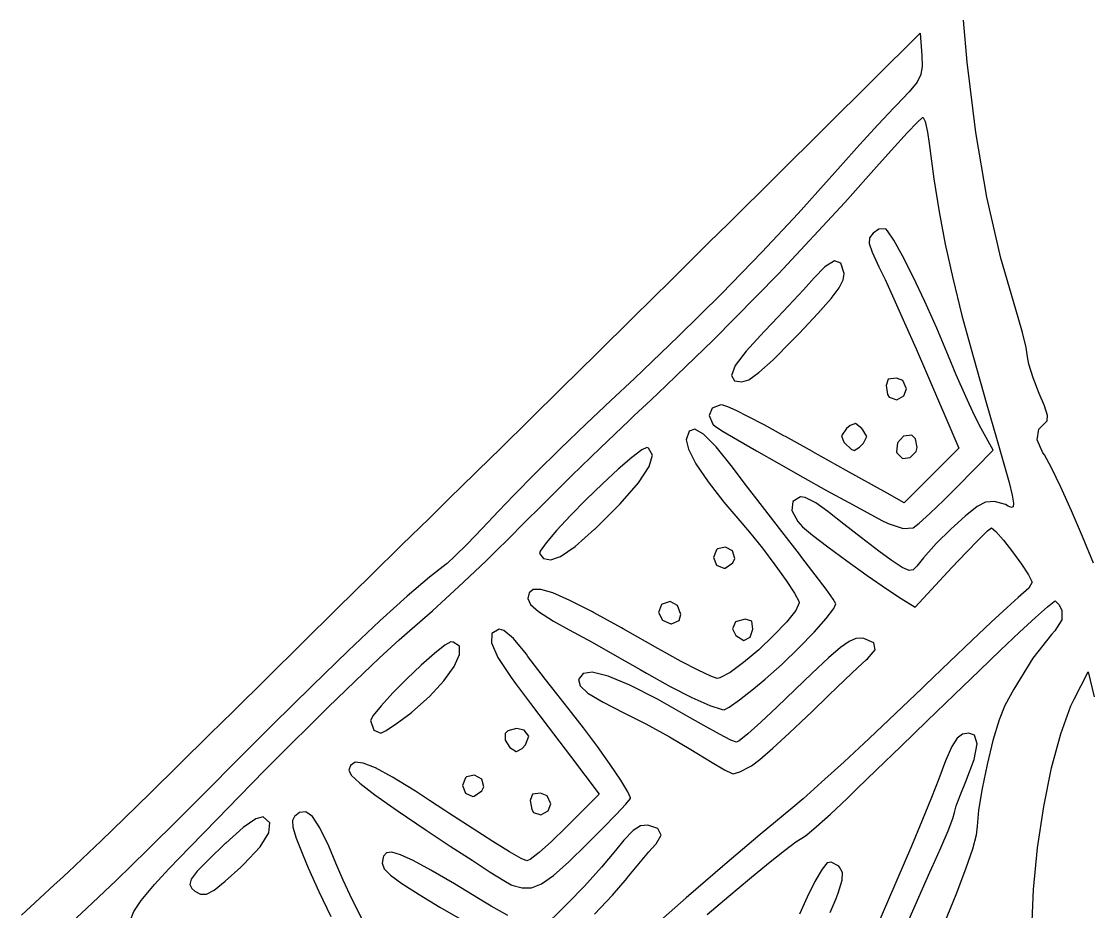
# Model space of a CAD drawing. Header units: inches. Extents: x -2.16 to 7.19, y -6.87 to -1.22.
# Drawn here: x -1.744 to -1.159, y -3.904 to -3.416 of the extents above; entities that cross this region are included whole.
import ezdxf

# ---------------------------------------------------------------- set-up
doc = ezdxf.new("R2010")
doc.units = ezdxf.units.IN
doc.header["$MEASUREMENT"] = 0
doc.layers.add('Front', color=13, linetype='CONTINUOUS', true_color=0xc83434)

msp = doc.modelspace()

# ---------------------------------------------------------------- linework, layer by layer
at = {"layer": 'Front', "linetype": 'CONTINUOUS'}
for p, q in [((-1.22583, -3.43877), (-1.22791, -3.41583)), ((-1.3565, -3.52693), (-1.2515, -3.4228)), ((-1.2515, -3.4228), (-1.25072, -3.43508)), ((-1.25072, -3.43508), (-1.25049, -3.44101)), ((-1.22111, -3.47737), (-1.22583, -3.43877)), ((-1.25049, -3.44101), (-1.25114, -3.44552)), ((-1.25329, -3.4498), (-1.25758, -3.45507)), ((-1.25114, -3.44552), (-1.25329, -3.4498)), ((-1.25758, -3.45507), (-1.26466, -3.46253)), ((-1.26592, -3.46383), (-1.27451, -3.4729)), ((-1.26466, -3.46253), (-1.26592, -3.46383)), ((-1.27451, -3.4729), (-1.28479, -3.48411)), ((-1.25852, -3.4774), (-1.25315, -3.47184)), ((-1.25315, -3.47184), (-1.25022, -3.46918)), ((-1.25022, -3.46918), (-1.24994, -3.46905)), ((-1.24994, -3.46905), (-1.2488, -3.4713)), ((-1.2488, -3.4713), (-1.24751, -3.47715)), ((-1.2657, -3.48518), (-1.25852, -3.4774)), ((-1.24751, -3.47715), (-1.24659, -3.48342)), ((-1.21502, -3.51282), (-1.22111, -3.47737)), ((-1.28479, -3.48411), (-1.29524, -3.49577)), ((-1.27403, -3.49448), (-1.2657, -3.48518)), ((-1.24659, -3.48342), (-1.24407, -3.50269)), ((-1.29524, -3.49577), (-1.30139, -3.5028)), ((-1.29294, -3.51562), (-1.27403, -3.49448)), ((-1.30139, -3.5028), (-1.31834, -3.52174)), ((-1.24407, -3.50269), (-1.24124, -3.52074)), ((-1.20734, -3.54624), (-1.21502, -3.51282)), ((-1.32928, -3.55471), (-1.29294, -3.51562)), ((-1.24124, -3.52074), (-1.23787, -3.53858)), ((-1.31834, -3.52174), (-1.33833, -3.54299)), ((-1.36732, -3.53767), (-1.3565, -3.52693)), ((-1.27726, -3.53249), (-1.27927, -3.53507)), ((-1.27416, -3.53037), (-1.27726, -3.53249)), ((-1.27042, -3.53019), (-1.27416, -3.53037)), ((-1.26942, -3.53114), (-1.27042, -3.53019)), ((-1.26597, -3.53628), (-1.26942, -3.53114)), ((-1.38808, -3.55823), (-1.36732, -3.53767)), ((-1.27927, -3.53507), (-1.27957, -3.53812)), ((-1.27957, -3.53812), (-1.27794, -3.54295)), ((-1.26119, -3.54496), (-1.26597, -3.53628)), ((-1.33833, -3.54299), (-1.3605, -3.5657)), ((-1.27794, -3.54295), (-1.27417, -3.55086)), ((-1.23787, -3.53858), (-1.23375, -3.55719)), ((-1.2985, -3.54769), (-1.30386, -3.55102)), ((-1.29501, -3.54886), (-1.2985, -3.54769)), ((-1.29324, -3.55452), (-1.29501, -3.54886)), ((-1.25543, -3.55642), (-1.26119, -3.54496)), ((-1.19788, -3.57875), (-1.20734, -3.54624)), ((-1.36499, -3.59114), (-1.32928, -3.55471)), ((-1.30386, -3.55102), (-1.3096, -3.55696)), ((-1.29369, -3.55808), (-1.29321, -3.55476)), ((-1.29321, -3.55476), (-1.29324, -3.55452)), ((-1.27417, -3.55086), (-1.27415, -3.55091)), ((-1.27415, -3.55091), (-1.27079, -3.55797)), ((-1.40879, -3.57872), (-1.38808, -3.55823)), ((-1.3096, -3.55696), (-1.31554, -3.56359)), ((-1.29593, -3.5624), (-1.29369, -3.55808)), ((-1.27079, -3.55797), (-1.26596, -3.56856)), ((-1.24908, -3.5699), (-1.25543, -3.55642)), ((-1.23375, -3.55719), (-1.22866, -3.57757)), ((-1.3605, -3.5657), (-1.38402, -3.58901)), ((-1.31554, -3.56359), (-1.32367, -3.57234)), ((-1.3004, -3.56832), (-1.29593, -3.5624)), ((-1.32367, -3.57234), (-1.33264, -3.58178)), ((-1.30757, -3.57646), (-1.3004, -3.56832)), ((-1.26596, -3.56856), (-1.26014, -3.58159)), ((-1.24251, -3.58464), (-1.24908, -3.5699)), ((-1.42895, -3.59864), (-1.40879, -3.57872)), ((-1.31788, -3.58745), (-1.30757, -3.57646)), ((-1.22866, -3.57757), (-1.22238, -3.60073)), ((-1.19545, -3.58696), (-1.19788, -3.57875)), ((-1.33264, -3.58178), (-1.33711, -3.5864)), ((-1.26014, -3.58159), (-1.2538, -3.59598)), ((-1.23609, -3.59989), (-1.24251, -3.58464)), ((-1.38402, -3.58901), (-1.40805, -3.61208)), ((-1.33711, -3.5864), (-1.347, -3.59714)), ((-1.32184, -3.59157), (-1.31788, -3.58745)), ((-1.1935, -3.59507), (-1.19545, -3.58696)), ((-1.38507, -3.61044), (-1.36499, -3.59114)), ((-1.3322, -3.60194), (-1.32184, -3.59157)), ((-1.2538, -3.59598), (-1.24868, -3.6078)), ((-1.19275, -3.60031), (-1.1935, -3.59507)), ((-1.44806, -3.6175), (-1.42895, -3.59864)), ((-1.347, -3.59714), (-1.35295, -3.6051)), ((-1.33994, -3.6089), (-1.3322, -3.60194)), ((-1.23183, -3.61008), (-1.23609, -3.59989)), ((-1.22238, -3.60073), (-1.21501, -3.62655)), ((-1.19207, -3.60434), (-1.19275, -3.60031)), ((-1.35295, -3.6051), (-1.35503, -3.61044)), ((-1.24868, -3.6078), (-1.23036, -3.6503)), ((-1.18974, -3.61185), (-1.19207, -3.60434)), ((-1.40805, -3.61208), (-1.42104, -3.62422)), ((-1.3908, -3.61596), (-1.38507, -3.61044)), ((-1.35503, -3.61044), (-1.35331, -3.61335)), ((-1.35331, -3.61335), (-1.34926, -3.61405)), ((-1.34926, -3.61405), (-1.34549, -3.61282)), ((-1.34549, -3.61282), (-1.33994, -3.6089)), ((-1.26907, -3.61251), (-1.27025, -3.61596)), ((-1.26462, -3.612), (-1.26907, -3.61251)), ((-1.26105, -3.61332), (-1.26462, -3.612)), ((-1.259, -3.61776), (-1.26105, -3.61332)), ((-1.22656, -3.6221), (-1.23183, -3.61008)), ((-1.18633, -3.62042), (-1.18974, -3.61185)), ((-1.46561, -3.6348), (-1.44806, -3.6175)), ((-1.39922, -3.62405), (-1.3908, -3.61596)), ((-1.27025, -3.61596), (-1.26941, -3.62083)), ((-1.2605, -3.62169), (-1.259, -3.61776)), ((-1.42104, -3.62422), (-1.43455, -3.63693)), ((-1.40824, -3.63251), (-1.39922, -3.62405)), ((-1.26941, -3.62083), (-1.26849, -3.62247)), ((-1.26849, -3.62247), (-1.26441, -3.62381)), ((-1.26441, -3.62381), (-1.2605, -3.62169)), ((-1.22176, -3.63245), (-1.22656, -3.6221)), ((-1.18346, -3.62717), (-1.18633, -3.62042)), ((-1.36558, -3.62835), (-1.36719, -3.63251)), ((-1.36083, -3.62655), (-1.36558, -3.62835)), ((-1.35971, -3.62671), (-1.36083, -3.62655)), ((-1.35692, -3.62767), (-1.35971, -3.62671)), ((-1.35249, -3.62967), (-1.35692, -3.62767)), ((-1.34601, -3.63292), (-1.35249, -3.62967)), ((-1.21501, -3.62655), (-1.2097, -3.64486)), ((-1.18174, -3.63246), (-1.18346, -3.62717)), ((-1.48112, -3.65006), (-1.46561, -3.6348)), ((-1.43455, -3.63693), (-1.44868, -3.65054)), ((-1.42672, -3.65013), (-1.41106, -3.63516)), ((-1.41106, -3.63516), (-1.40824, -3.63251)), ((-1.36719, -3.63251), (-1.3652, -3.63716)), ((-1.3652, -3.63716), (-1.36381, -3.63838)), ((-1.33712, -3.63762), (-1.34601, -3.63292)), ((-1.32633, -3.64349), (-1.33712, -3.63762)), ((-1.28999, -3.63783), (-1.29191, -3.63964)), ((-1.2871, -3.63683), (-1.28999, -3.63783)), ((-1.28359, -3.63964), (-1.2871, -3.63683)), ((-1.21812, -3.63963), (-1.22176, -3.63245)), ((-1.18663, -3.63986), (-1.18383, -3.63711)), ((-1.18383, -3.63711), (-1.18192, -3.63538)), ((-1.18192, -3.63538), (-1.18174, -3.63246)), ((-1.37819, -3.64103), (-1.37978, -3.64584)), ((-1.37508, -3.6399), (-1.37819, -3.64103)), ((-1.37024, -3.64274), (-1.37508, -3.6399)), ((-1.36344, -3.64967), (-1.37024, -3.64274)), ((-1.36381, -3.63838), (-1.3595, -3.64112)), ((-1.3595, -3.64112), (-1.35168, -3.64577)), ((-1.32543, -3.64398), (-1.32633, -3.64349)), ((-1.29191, -3.63964), (-1.29462, -3.64349)), ((-1.29462, -3.64349), (-1.29337, -3.64702)), ((-1.28291, -3.64033), (-1.28359, -3.63964)), ((-1.28081, -3.64399), (-1.28291, -3.64033)), ((-1.25618, -3.64326), (-1.26065, -3.64371)), ((-1.25414, -3.64513), (-1.25618, -3.64326)), ((-1.21153, -3.65146), (-1.21812, -3.63963)), ((-1.18742, -3.64577), (-1.18663, -3.63986)), ((-1.37978, -3.64584), (-1.3786, -3.65094)), ((-1.35168, -3.64577), (-1.34123, -3.65182)), ((-1.31054, -3.65221), (-1.32543, -3.64398)), ((-1.29337, -3.64702), (-1.29285, -3.64767)), ((-1.29285, -3.64767), (-1.28936, -3.65087)), ((-1.28477, -3.64985), (-1.28264, -3.64767)), ((-1.28264, -3.64767), (-1.28081, -3.64399)), ((-1.26393, -3.64732), (-1.2645, -3.65226)), ((-1.26065, -3.64371), (-1.26393, -3.64732)), ((-1.25324, -3.64996), (-1.25414, -3.64513)), ((-1.2097, -3.64486), (-1.20568, -3.6589)), ((-1.1843, -3.65287), (-1.18742, -3.64577)), ((-1.49408, -3.66278), (-1.48112, -3.65006)), ((-1.44868, -3.65054), (-1.4623, -3.66397)), ((-1.44264, -3.66557), (-1.42672, -3.65013)), ((-1.40415, -3.65126), (-1.40965, -3.65545)), ((-1.40129, -3.65003), (-1.40415, -3.65126)), ((-1.40053, -3.65038), (-1.40129, -3.65003)), ((-1.39819, -3.65411), (-1.40053, -3.65038)), ((-1.4, -3.66047), (-1.39819, -3.65411)), ((-1.3786, -3.65094), (-1.37443, -3.65883)), ((-1.35444, -3.66083), (-1.36344, -3.64967)), ((-1.34123, -3.65182), (-1.32903, -3.65878)), ((-1.31044, -3.65226), (-1.31054, -3.65221)), ((-1.29209, -3.6625), (-1.31044, -3.65226)), ((-1.28936, -3.65087), (-1.28775, -3.65155)), ((-1.28775, -3.65155), (-1.28477, -3.64985)), ((-1.2645, -3.65226), (-1.26428, -3.65295)), ((-1.26428, -3.65295), (-1.26122, -3.65593)), ((-1.25709, -3.65547), (-1.25385, -3.65208)), ((-1.25385, -3.65208), (-1.25324, -3.64996)), ((-1.23036, -3.6503), (-1.24536, -3.6653)), ((-1.23151, -3.67168), (-1.21153, -3.65146)), ((-1.18352, -3.65406), (-1.1843, -3.65287)), ((-1.17962, -3.6612), (-1.18352, -3.65406)), ((-1.40965, -3.65545), (-1.41704, -3.66187)), ((-1.40591, -3.6694), (-1.4, -3.66047)), ((-1.37443, -3.65883), (-1.36778, -3.66873)), ((-1.34795, -3.66931), (-1.35444, -3.66083)), ((-1.32903, -3.65878), (-1.31596, -3.66616)), ((-1.26122, -3.65593), (-1.25709, -3.65547)), ((-1.20568, -3.6589), (-1.20286, -3.66916)), ((-1.17454, -3.67172), (-1.17962, -3.6612)), ((-1.504, -3.67247), (-1.49408, -3.66278)), ((-1.4623, -3.66397), (-1.4743, -3.67611)), ((-1.4575, -3.68022), (-1.44264, -3.66557)), ((-1.41704, -3.66187), (-1.42558, -3.66981)), ((-1.31596, -3.66616), (-1.30289, -3.67346)), ((-1.26967, -3.67506), (-1.29209, -3.6625)), ((-1.24536, -3.6653), (-1.26035, -3.6803)), ((-1.50813, -3.67649), (-1.504, -3.67247)), ((-1.42558, -3.66981), (-1.43455, -3.67854)), ((-1.41589, -3.68082), (-1.40591, -3.6694)), ((-1.36778, -3.66873), (-1.35915, -3.67987)), ((-1.33792, -3.68235), (-1.34795, -3.66931)), ((-1.23868, -3.67882), (-1.23151, -3.67168)), ((-1.20286, -3.66916), (-1.20113, -3.67618)), ((-1.16872, -3.6846), (-1.17454, -3.67172)), ((-1.52052, -3.68862), (-1.50813, -3.67649)), ((-1.4743, -3.67611), (-1.4826, -3.68483)), ((-1.43455, -3.67854), (-1.44319, -3.68731)), ((-1.3171, -3.67702), (-1.32134, -3.67964)), ((-1.31455, -3.67741), (-1.3171, -3.67702)), ((-1.30879, -3.68027), (-1.31455, -3.67741)), ((-1.30289, -3.67346), (-1.29071, -3.68019)), ((-1.26035, -3.6803), (-1.26967, -3.67506)), ((-1.20113, -3.67618), (-1.20041, -3.68047)), ((-1.46998, -3.6928), (-1.4575, -3.68022)), ((-1.4299, -3.69467), (-1.41589, -3.68082)), ((-1.35915, -3.67987), (-1.35142, -3.68886)), ((-1.32736, -3.69603), (-1.33792, -3.68235)), ((-1.32134, -3.67964), (-1.32181, -3.68449)), ((-1.32181, -3.68449), (-1.31858, -3.69059)), ((-1.30213, -3.68507), (-1.30879, -3.68027)), ((-1.29071, -3.68019), (-1.2803, -3.68586)), ((-1.24626, -3.68612), (-1.23868, -3.67882)), ((-1.22026, -3.68237), (-1.22693, -3.68764)), ((-1.21581, -3.6799), (-1.22026, -3.68237)), ((-1.2108, -3.67955), (-1.21581, -3.6799)), ((-1.20487, -3.6812), (-1.2108, -3.67955)), ((-1.20332, -3.68216), (-1.20487, -3.6812)), ((-1.2016, -3.68294), (-1.20332, -3.68216)), ((-1.2006, -3.68255), (-1.2016, -3.68294)), ((-1.20041, -3.68047), (-1.2006, -3.68255)), ((-1.16262, -3.6988), (-1.16872, -3.6846)), ((-1.53557, -3.70338), (-1.52052, -3.68862)), ((-1.4826, -3.68483), (-1.49163, -3.69444)), ((-1.44319, -3.68731), (-1.45077, -3.69542)), ((-1.35142, -3.68886), (-1.34504, -3.69636)), ((-1.30119, -3.68585), (-1.30213, -3.68507)), ((-1.29345, -3.69204), (-1.30119, -3.68585)), ((-1.2803, -3.68586), (-1.27252, -3.68997)), ((-1.27252, -3.68997), (-1.26912, -3.69165)), ((-1.25212, -3.69146), (-1.24626, -3.68612)), ((-1.22693, -3.68764), (-1.23478, -3.69471)), ((-1.49163, -3.69444), (-1.49986, -3.70296)), ((-1.47572, -3.6986), (-1.46998, -3.6928)), ((-1.45077, -3.69542), (-1.45656, -3.70214)), ((-1.44071, -3.7042), (-1.43003, -3.6948)), ((-1.43003, -3.6948), (-1.4299, -3.69467)), ((-1.31771, -3.70849), (-1.32736, -3.69603)), ((-1.31858, -3.69059), (-1.31599, -3.69343)), ((-1.31599, -3.69343), (-1.31065, -3.69799)), ((-1.28381, -3.69949), (-1.29345, -3.69204)), ((-1.26912, -3.69165), (-1.2608, -3.69445)), ((-1.2608, -3.69445), (-1.25537, -3.69404)), ((-1.25537, -3.69404), (-1.25212, -3.69146)), ((-1.23478, -3.69471), (-1.24275, -3.70262)), ((-1.21943, -3.70038), (-1.21459, -3.69572)), ((-1.21459, -3.69572), (-1.21242, -3.69404)), ((-1.21242, -3.69404), (-1.21012, -3.69592)), ((-1.21012, -3.69592), (-1.206, -3.7007)), ((-1.48531, -3.708), (-1.47572, -3.6986)), ((-1.45656, -3.70214), (-1.45981, -3.70673)), ((-1.34504, -3.69636), (-1.33804, -3.70518)), ((-1.31065, -3.69799), (-1.30223, -3.70449)), ((-1.27415, -3.70676), (-1.28381, -3.69949)), ((-1.22621, -3.7073), (-1.21943, -3.70038)), ((-1.206, -3.7007), (-1.20102, -3.70711)), ((-1.15667, -3.71329), (-1.16262, -3.6988)), ((-1.55262, -3.72014), (-1.53557, -3.70338)), ((-1.49986, -3.70296), (-1.5065, -3.70957)), ((-1.48965, -3.71225), (-1.48531, -3.708)), ((-1.45981, -3.70673), (-1.46025, -3.708)), ((-1.46025, -3.708), (-1.45807, -3.7108)), ((-1.44864, -3.70974), (-1.44071, -3.7042)), ((-1.36325, -3.70605), (-1.36485, -3.7103)), ((-1.3626, -3.70549), (-1.36325, -3.70605)), ((-1.35822, -3.70453), (-1.3626, -3.70549)), ((-1.35436, -3.70668), (-1.35822, -3.70453)), ((-1.35321, -3.71089), (-1.35436, -3.70668)), ((-1.33804, -3.70518), (-1.33114, -3.71434)), ((-1.30223, -3.70449), (-1.29184, -3.71215)), ((-1.26742, -3.71167), (-1.27415, -3.70676)), ((-1.24275, -3.70262), (-1.2498, -3.71037)), ((-1.2342, -3.71576), (-1.22621, -3.7073)), ((-1.20102, -3.70711), (-1.19611, -3.71388)), ((-1.51076, -3.71348), (-1.51135, -3.71394)), ((-1.5065, -3.70957), (-1.51076, -3.71348)), ((-1.50449, -3.72632), (-1.48965, -3.71225)), ((-1.45807, -3.7108), (-1.45404, -3.71155)), ((-1.45404, -3.71155), (-1.45033, -3.7103)), ((-1.45033, -3.7103), (-1.44864, -3.70974)), ((-1.36485, -3.7103), (-1.36316, -3.7144)), ((-1.35841, -3.71608), (-1.35423, -3.7132)), ((-1.35423, -3.7132), (-1.35321, -3.71089)), ((-1.31633, -3.71026), (-1.31771, -3.70849)), ((-1.30907, -3.71975), (-1.31633, -3.71026)), ((-1.29184, -3.71215), (-1.28057, -3.72016)), ((-1.26139, -3.71571), (-1.26742, -3.71167)), ((-1.2498, -3.71037), (-1.25346, -3.71499)), ((-1.19611, -3.71388), (-1.19223, -3.71974)), ((-1.51135, -3.71394), (-1.52042, -3.72099)), ((-1.36316, -3.7144), (-1.35923, -3.71617)), ((-1.35923, -3.71617), (-1.35841, -3.71608)), ((-1.33114, -3.71434), (-1.32503, -3.72288)), ((-1.25768, -3.71736), (-1.26139, -3.71571)), ((-1.25535, -3.717), (-1.25768, -3.71736)), ((-1.25346, -3.71499), (-1.25535, -3.717)), ((-1.2544, -3.7375), (-1.2342, -3.71576)), ((-1.57103, -3.73827), (-1.55262, -3.72014)), ((-1.52042, -3.72099), (-1.5326, -3.73144)), ((-1.32503, -3.72288), (-1.32043, -3.72984)), ((-1.30316, -3.72765), (-1.30907, -3.71975)), ((-1.28057, -3.72016), (-1.26954, -3.72771)), ((-1.19223, -3.71974), (-1.19031, -3.72343)), ((-1.19025, -3.7238), (-1.19208, -3.72703)), ((-1.19031, -3.72343), (-1.19025, -3.7238)), ((-1.51153, -3.73278), (-1.50449, -3.72632)), ((-1.4659, -3.7296), (-1.4665, -3.73278)), ((-1.46368, -3.72776), (-1.4659, -3.7296)), ((-1.45946, -3.72774), (-1.46368, -3.72776)), ((-1.45287, -3.7297), (-1.45946, -3.72774)), ((-1.44353, -3.73377), (-1.45287, -3.7297)), ((-1.32043, -3.72984), (-1.31803, -3.73424)), ((-1.2992, -3.73318), (-1.30316, -3.72765)), ((-1.26954, -3.72771), (-1.26201, -3.73265)), ((-1.19494, -3.72955), (-1.19791, -3.7321)), ((-1.19208, -3.72703), (-1.19494, -3.72955)), ((-1.5326, -3.73144), (-1.54758, -3.74503)), ((-1.51881, -3.73946), (-1.51153, -3.73278)), ((-1.4665, -3.73278), (-1.46513, -3.73595)), ((-1.46513, -3.73595), (-1.46065, -3.7399)), ((-1.43108, -3.74009), (-1.44353, -3.73377)), ((-1.39325, -3.73605), (-1.39489, -3.74041)), ((-1.39302, -3.73583), (-1.39325, -3.73605)), ((-1.38862, -3.73443), (-1.39302, -3.73583)), ((-1.38454, -3.73665), (-1.38862, -3.73443)), ((-1.38275, -3.74147), (-1.38454, -3.73665)), ((-1.31784, -3.73503), (-1.31979, -3.7393)), ((-1.31803, -3.73424), (-1.31784, -3.73503)), ((-1.29775, -3.73557), (-1.2992, -3.73318)), ((-1.29889, -3.73816), (-1.29775, -3.73557)), ((-1.26201, -3.73265), (-1.2544, -3.7375)), ((-1.19791, -3.7321), (-1.20397, -3.73764)), ((-1.18187, -3.73736), (-1.1782, -3.73436)), ((-1.1782, -3.73436), (-1.17762, -3.73405)), ((-1.17762, -3.73405), (-1.17535, -3.73611)), ((-1.17535, -3.73611), (-1.17392, -3.7393)), ((-1.59017, -3.75714), (-1.57103, -3.73827)), ((-1.53116, -3.7503), (-1.51881, -3.73946)), ((-1.46065, -3.7399), (-1.45252, -3.74507)), ((-1.4305, -3.74041), (-1.43108, -3.74009)), ((-1.41515, -3.74881), (-1.4305, -3.74041)), ((-1.39489, -3.74041), (-1.39285, -3.74456)), ((-1.3836, -3.74483), (-1.38275, -3.74147)), ((-1.31979, -3.7393), (-1.3248, -3.74562)), ((-1.30311, -3.74376), (-1.29889, -3.73816)), ((-1.20397, -3.73764), (-1.21259, -3.74572)), ((-1.18834, -3.74314), (-1.18187, -3.73736)), ((-1.17392, -3.7393), (-1.17401, -3.74442)), ((-1.54758, -3.74503), (-1.56508, -3.76149)), ((-1.45252, -3.74507), (-1.444, -3.74981)), ((-1.4143, -3.74929), (-1.41515, -3.74881)), ((-1.39285, -3.74456), (-1.38816, -3.74654)), ((-1.38816, -3.74654), (-1.38782, -3.74655)), ((-1.38782, -3.74655), (-1.3836, -3.74483)), ((-1.35285, -3.74554), (-1.3544, -3.74929)), ((-1.34742, -3.74405), (-1.35285, -3.74554)), ((-1.34375, -3.74517), (-1.34742, -3.74405)), ((-1.3432, -3.74948), (-1.34375, -3.74517)), ((-1.3248, -3.74562), (-1.33188, -3.75309)), ((-1.30972, -3.75123), (-1.30311, -3.74376)), ((-1.21259, -3.74572), (-1.22329, -3.75583)), ((-1.19706, -3.75121), (-1.18834, -3.74314)), ((-1.17401, -3.74442), (-1.17782, -3.7505)), ((-1.53705, -3.75547), (-1.53116, -3.7503)), ((-1.48622, -3.75194), (-1.48647, -3.75703)), ((-1.48231, -3.74955), (-1.48622, -3.75194)), ((-1.47976, -3.75019), (-1.48231, -3.74955)), ((-1.47439, -3.75473), (-1.47976, -3.75019)), ((-1.46737, -3.76328), (-1.47439, -3.75473)), ((-1.444, -3.74981), (-1.4314, -3.75671)), ((-1.39537, -3.76006), (-1.4143, -3.74929)), ((-1.3544, -3.74929), (-1.35259, -3.75299)), ((-1.35259, -3.75299), (-1.34829, -3.7558)), ((-1.34829, -3.7558), (-1.34478, -3.75399)), ((-1.34478, -3.75399), (-1.3432, -3.74948)), ((-1.33188, -3.75309), (-1.34006, -3.76079)), ((-1.31798, -3.75979), (-1.30972, -3.75123)), ((-1.28675, -3.75467), (-1.2904, -3.75621)), ((-1.28368, -3.75449), (-1.28675, -3.75467)), ((-1.28241, -3.75468), (-1.28368, -3.75449)), ((-1.27702, -3.75696), (-1.28241, -3.75468)), ((-1.20749, -3.76105), (-1.19706, -3.75121)), ((-1.17952, -3.75242), (-1.18985, -3.76551)), ((-1.17782, -3.7505), (-1.17952, -3.75242)), ((-1.6094, -3.77612), (-1.59017, -3.75714)), ((-1.54795, -3.76549), (-1.53705, -3.75547)), ((-1.51201, -3.75825), (-1.51775, -3.76279)), ((-1.5087, -3.75655), (-1.51201, -3.75825)), ((-1.50752, -3.75662), (-1.5087, -3.75655)), ((-1.50409, -3.75877), (-1.50752, -3.75662)), ((-1.50402, -3.76346), (-1.50409, -3.75877)), ((-1.48647, -3.75703), (-1.483, -3.76499)), ((-1.4314, -3.75671), (-1.41758, -3.76443)), ((-1.3934, -3.76119), (-1.39537, -3.76006)), ((-1.32716, -3.76864), (-1.31798, -3.75979)), ((-1.29522, -3.75957), (-1.30183, -3.76524)), ((-1.2904, -3.75621), (-1.29522, -3.75957)), ((-1.27631, -3.76083), (-1.27702, -3.75696)), ((-1.22329, -3.75583), (-1.23554, -3.76752)), ((-1.56508, -3.76149), (-1.58482, -3.78054)), ((-1.56118, -3.77805), (-1.54795, -3.76549)), ((-1.51775, -3.76279), (-1.52502, -3.76926)), ((-1.50694, -3.77006), (-1.50402, -3.76346)), ((-1.483, -3.76499), (-1.47578, -3.77598)), ((-1.46648, -3.76448), (-1.46737, -3.76328)), ((-1.45921, -3.77406), (-1.46648, -3.76448)), ((-1.41758, -3.76443), (-1.40498, -3.77164)), ((-1.3826, -3.7672), (-1.3934, -3.76119)), ((-1.34006, -3.76079), (-1.34835, -3.76782)), ((-1.30183, -3.76524), (-1.31083, -3.77366)), ((-1.2857, -3.77057), (-1.28111, -3.7664)), ((-1.28111, -3.7664), (-1.28041, -3.7658)), ((-1.28041, -3.7658), (-1.27631, -3.76083)), ((-1.21908, -3.77217), (-1.20749, -3.76105)), ((-1.18985, -3.76551), (-1.20032, -3.78235)), ((-1.52502, -3.76926), (-1.53291, -3.77679)), ((-1.51252, -3.77794), (-1.50694, -3.77006)), ((-1.40498, -3.77164), (-1.40158, -3.77361)), ((-1.37327, -3.77207), (-1.3826, -3.7672)), ((-1.36637, -3.77535), (-1.37327, -3.77207)), ((-1.34835, -3.76782), (-1.35576, -3.77327)), ((-1.3365, -3.77699), (-1.32716, -3.76864)), ((-1.2928, -3.77725), (-1.2857, -3.77057)), ((-1.23554, -3.76752), (-1.24883, -3.78029)), ((-1.23291, -3.78555), (-1.21908, -3.77217)), ((-1.62807, -3.79458), (-1.6094, -3.77612)), ((-1.57611, -3.79252), (-1.56118, -3.77805)), ((-1.53291, -3.77679), (-1.54054, -3.7845)), ((-1.52039, -3.78649), (-1.51252, -3.77794)), ((-1.47578, -3.77598), (-1.47333, -3.77929)), ((-1.45686, -3.77709), (-1.45921, -3.77406)), ((-1.4507, -3.78505), (-1.45686, -3.77709)), ((-1.43629, -3.77388), (-1.43872, -3.77709)), ((-1.43872, -3.77709), (-1.43797, -3.78053)), ((-1.43615, -3.77377), (-1.43629, -3.77388)), ((-1.43124, -3.77309), (-1.43615, -3.77377)), ((-1.42263, -3.77529), (-1.43124, -3.77309)), ((-1.41062, -3.78026), (-1.42263, -3.77529)), ((-1.40158, -3.77361), (-1.38855, -3.78093)), ((-1.36283, -3.77655), (-1.36637, -3.77535)), ((-1.36133, -3.77625), (-1.36283, -3.77655)), ((-1.35576, -3.77327), (-1.36133, -3.77625)), ((-1.34286, -3.7823), (-1.3365, -3.77699)), ((-1.31083, -3.77366), (-1.32006, -3.78262)), ((-1.30158, -3.78565), (-1.2928, -3.77725)), ((-1.16713, -3.78782), (-1.15956, -3.77283)), ((-1.15956, -3.77283), (-1.15614, -3.78656)), ((-1.58482, -3.78054), (-1.60651, -3.80192)), ((-1.47333, -3.77929), (-1.46504, -3.79025)), ((-1.43797, -3.78053), (-1.43364, -3.78457)), ((-1.3955, -3.78789), (-1.41062, -3.78026)), ((-1.38855, -3.78093), (-1.37664, -3.78701)), ((-1.35049, -3.78831), (-1.34286, -3.7823)), ((-1.32006, -3.78262), (-1.33008, -3.79228)), ((-1.25056, -3.78195), (-1.26502, -3.79578)), ((-1.24883, -3.78029), (-1.25056, -3.78195)), ((-1.20032, -3.78235), (-1.20516, -3.79138)), ((-1.54054, -3.7845), (-1.54698, -3.7915)), ((-1.53022, -3.79507), (-1.52039, -3.78649)), ((-1.4426, -3.7953), (-1.4507, -3.78505)), ((-1.43364, -3.78457), (-1.42535, -3.78959)), ((-1.42535, -3.78959), (-1.41434, -3.79517)), ((-1.37755, -3.79805), (-1.3955, -3.78789)), ((-1.37664, -3.78701), (-1.36681, -3.79139)), ((-1.35617, -3.79236), (-1.35049, -3.78831)), ((-1.3112, -3.79498), (-1.30158, -3.78565)), ((-1.24769, -3.79983), (-1.23291, -3.78555)), ((-1.16893, -3.79164), (-1.16713, -3.78782)), ((-1.64078, -3.80714), (-1.62807, -3.79458)), ((-1.58336, -3.79967), (-1.57611, -3.79252)), ((-1.54698, -3.7915), (-1.55134, -3.7969)), ((-1.53124, -3.79587), (-1.53022, -3.79507)), ((-1.46504, -3.79025), (-1.45541, -3.80299)), ((-1.43615, -3.80355), (-1.4426, -3.7953)), ((-1.41434, -3.79517), (-1.40198, -3.80147)), ((-1.36681, -3.79139), (-1.36, -3.79363)), ((-1.36, -3.79363), (-1.359, -3.79379)), ((-1.359, -3.79379), (-1.35617, -3.79236)), ((-1.33008, -3.79228), (-1.33896, -3.80057)), ((-1.31365, -3.79736), (-1.3112, -3.79498)), ((-1.20516, -3.79138), (-1.2083, -3.79928)), ((-1.17449, -3.80686), (-1.16893, -3.79164)), ((-1.59044, -3.80666), (-1.58336, -3.79967)), ((-1.55134, -3.7969), (-1.55275, -3.79967)), ((-1.55275, -3.79967), (-1.55101, -3.80483)), ((-1.54416, -3.8051), (-1.53849, -3.80128)), ((-1.53849, -3.80128), (-1.53124, -3.79587)), ((-1.40198, -3.80147), (-1.38888, -3.80863)), ((-1.37021, -3.80231), (-1.37755, -3.79805)), ((-1.33896, -3.80057), (-1.34605, -3.80691)), ((-1.3234, -3.8066), (-1.31365, -3.79736)), ((-1.26502, -3.79578), (-1.2795, -3.80942)), ((-1.26225, -3.81391), (-1.24769, -3.79983)), ((-1.2083, -3.79928), (-1.21167, -3.81056)), ((-1.65757, -3.82367), (-1.64078, -3.80714)), ((-1.60651, -3.80192), (-1.62986, -3.82534)), ((-1.59207, -3.80827), (-1.59044, -3.80666)), ((-1.55101, -3.80483), (-1.54712, -3.80655)), ((-1.54712, -3.80655), (-1.54416, -3.8051)), ((-1.47751, -3.80528), (-1.47906, -3.80666)), ((-1.47906, -3.80666), (-1.47894, -3.81035)), ((-1.47275, -3.80405), (-1.47751, -3.80528)), ((-1.46864, -3.80488), (-1.47275, -3.80405)), ((-1.46608, -3.8082), (-1.46864, -3.80488)), ((-1.45541, -3.80299), (-1.44611, -3.81527)), ((-1.42844, -3.81386), (-1.43615, -3.80355)), ((-1.3616, -3.80708), (-1.37021, -3.80231)), ((-1.35525, -3.81034), (-1.3616, -3.80708)), ((-1.34605, -3.80691), (-1.35071, -3.81071)), ((-1.3323, -3.81471), (-1.3234, -3.8066)), ((-1.22842, -3.80709), (-1.23135, -3.80925)), ((-1.22494, -3.80655), (-1.22842, -3.80709)), ((-1.22184, -3.80763), (-1.22494, -3.80655)), ((-1.17953, -3.82562), (-1.17449, -3.80686)), ((-1.60842, -3.82465), (-1.59207, -3.80827)), ((-1.47894, -3.81035), (-1.47635, -3.81447)), ((-1.46975, -3.81485), (-1.46784, -3.81291)), ((-1.46784, -3.81291), (-1.46608, -3.8082)), ((-1.38888, -3.80863), (-1.37729, -3.81541)), ((-1.35217, -3.81155), (-1.35525, -3.81034)), ((-1.35071, -3.81071), (-1.35217, -3.81155)), ((-1.2795, -3.80942), (-1.29326, -3.82219)), ((-1.23135, -3.80925), (-1.23426, -3.81386)), ((-1.2219, -3.82094), (-1.22034, -3.81243)), ((-1.22034, -3.81243), (-1.22184, -3.80763)), ((-1.21167, -3.81056), (-1.21492, -3.82363)), ((-1.47635, -3.81447), (-1.4729, -3.81654)), ((-1.4729, -3.81654), (-1.47275, -3.81655)), ((-1.47275, -3.81655), (-1.46975, -3.81485)), ((-1.44611, -3.81527), (-1.44322, -3.81908)), ((-1.44322, -3.81908), (-1.42745, -3.83988)), ((-1.42139, -3.82374), (-1.42844, -3.81386)), ((-1.37729, -3.81541), (-1.374, -3.81747)), ((-1.374, -3.81747), (-1.36564, -3.82267)), ((-1.33947, -3.8209), (-1.3323, -3.81471)), ((-1.27548, -3.82671), (-1.26225, -3.81391)), ((-1.23426, -3.81386), (-1.2377, -3.82173)), ((-1.6734, -3.83919), (-1.65757, -3.82367)), ((-1.61061, -3.82688), (-1.60842, -3.82465)), ((-1.56371, -3.82417), (-1.56472, -3.82688)), ((-1.56116, -3.8225), (-1.56371, -3.82417)), ((-1.55675, -3.82291), (-1.56116, -3.8225)), ((-1.55007, -3.82558), (-1.55675, -3.82291)), ((-1.4156, -3.83229), (-1.42139, -3.82374)), ((-1.36564, -3.82267), (-1.35878, -3.82664)), ((-1.35035, -3.82775), (-1.34475, -3.82481)), ((-1.34475, -3.82481), (-1.344, -3.82435)), ((-1.344, -3.82435), (-1.33947, -3.8209)), ((-1.29326, -3.82219), (-1.30558, -3.83342)), ((-1.2377, -3.82173), (-1.24142, -3.83155)), ((-1.2265, -3.83304), (-1.2219, -3.82094)), ((-1.21492, -3.82363), (-1.21767, -3.83689)), ((-1.62986, -3.82534), (-1.63903, -3.83464)), ((-1.62451, -3.84105), (-1.61061, -3.82688)), ((-1.56472, -3.82688), (-1.56342, -3.82948)), ((-1.56342, -3.82948), (-1.55871, -3.83391)), ((-1.54067, -3.83068), (-1.55007, -3.82558)), ((-1.53317, -3.8353), (-1.54067, -3.83068)), ((-1.5001, -3.83049), (-1.50075, -3.83105)), ((-1.49572, -3.82953), (-1.5001, -3.83049)), ((-1.49186, -3.83168), (-1.49572, -3.82953)), ((-1.35878, -3.82664), (-1.35458, -3.82871)), ((-1.35458, -3.82871), (-1.354, -3.82887)), ((-1.354, -3.82887), (-1.35035, -3.82775)), ((-1.28625, -3.83711), (-1.27548, -3.82671)), ((-1.18384, -3.84682), (-1.17953, -3.82562)), ((-1.63903, -3.83464), (-1.65705, -3.85281)), ((-1.55871, -3.83391), (-1.55036, -3.84036)), ((-1.52813, -3.83841), (-1.53317, -3.8353)), ((-1.50075, -3.83105), (-1.50235, -3.8353)), ((-1.50235, -3.8353), (-1.50066, -3.8394)), ((-1.49071, -3.83589), (-1.49186, -3.83168)), ((-1.49173, -3.8382), (-1.49071, -3.83589)), ((-1.41169, -3.83866), (-1.4156, -3.83229)), ((-1.30558, -3.83342), (-1.31573, -3.84245)), ((-1.24142, -3.83155), (-1.24538, -3.84184)), ((-1.22931, -3.83972), (-1.2265, -3.83304)), ((-1.68784, -3.85328), (-1.6734, -3.83919)), ((-1.63689, -3.85375), (-1.62451, -3.84105)), ((-1.55036, -3.84036), (-1.53815, -3.84899)), ((-1.52039, -3.84346), (-1.52813, -3.83841)), ((-1.50066, -3.8394), (-1.49673, -3.84117)), ((-1.49673, -3.84117), (-1.49591, -3.84108)), ((-1.49591, -3.84108), (-1.49173, -3.8382)), ((-1.46407, -3.84001), (-1.46525, -3.84346)), ((-1.45962, -3.8395), (-1.46407, -3.84001)), ((-1.45605, -3.84082), (-1.45962, -3.8395)), ((-1.454, -3.84526), (-1.45605, -3.84082)), ((-1.42745, -3.83988), (-1.44566, -3.85821)), ((-1.4129, -3.84539), (-1.41037, -3.84227)), ((-1.41025, -3.84197), (-1.41169, -3.83866)), ((-1.41037, -3.84227), (-1.41025, -3.84197)), ((-1.31573, -3.84245), (-1.32247, -3.84818)), ((-1.30077, -3.85086), (-1.29164, -3.84228)), ((-1.29164, -3.84228), (-1.28625, -3.83711)), ((-1.24538, -3.84184), (-1.25061, -3.8548)), ((-1.23177, -3.84634), (-1.22931, -3.83972)), ((-1.21767, -3.83689), (-1.21957, -3.84876)), ((-1.51201, -3.84893), (-1.52039, -3.84346)), ((-1.46525, -3.84346), (-1.46441, -3.84833)), ((-1.46441, -3.84833), (-1.46349, -3.84997)), ((-1.4555, -3.84919), (-1.454, -3.84526)), ((-1.41818, -3.85111), (-1.4129, -3.84539)), ((-1.32247, -3.84818), (-1.33925, -3.86209)), ((-1.2327, -3.84998), (-1.23177, -3.84634)), ((-1.18722, -3.86936), (-1.18384, -3.84682)), ((-1.70045, -3.86553), (-1.68784, -3.85328)), ((-1.65705, -3.85281), (-1.67498, -3.87056)), ((-1.65156, -3.86875), (-1.63689, -3.85375)), ((-1.6156, -3.85341), (-1.62249, -3.85822)), ((-1.61159, -3.85241), (-1.6156, -3.85341)), ((-1.60796, -3.85569), (-1.61159, -3.85241)), ((-1.59442, -3.85215), (-1.59559, -3.85439)), ((-1.59167, -3.85), (-1.59442, -3.85215)), ((-1.58823, -3.84957), (-1.59167, -3.85)), ((-1.58464, -3.85221), (-1.58823, -3.84957)), ((-1.58058, -3.85835), (-1.58464, -3.85221)), ((-1.53815, -3.84899), (-1.52225, -3.85973)), ((-1.50987, -3.85035), (-1.51201, -3.84893)), ((-1.49715, -3.85865), (-1.50987, -3.85035)), ((-1.46349, -3.84997), (-1.45941, -3.85131)), ((-1.45941, -3.85131), (-1.4555, -3.84919)), ((-1.42557, -3.85876), (-1.41818, -3.85111)), ((-1.30833, -3.85774), (-1.30077, -3.85086)), ((-1.23632, -3.86005), (-1.23367, -3.85324)), ((-1.23367, -3.85324), (-1.2327, -3.84998)), ((-1.21957, -3.84876), (-1.22025, -3.85743)), ((-1.62249, -3.85822), (-1.6321, -3.86674)), ((-1.60846, -3.86125), (-1.60796, -3.85569)), ((-1.59559, -3.85439), (-1.59538, -3.85809)), ((-1.59538, -3.85809), (-1.59356, -3.86411)), ((-1.57569, -3.86842), (-1.58058, -3.85835)), ((-1.52225, -3.85973), (-1.50906, -3.86844)), ((-1.48583, -3.86585), (-1.49715, -3.85865)), ((-1.44566, -3.85821), (-1.45356, -3.86586)), ((-1.4344, -3.86763), (-1.42557, -3.85876)), ((-1.40891, -3.85982), (-1.41405, -3.86522)), ((-1.40483, -3.85734), (-1.40891, -3.85982)), ((-1.40081, -3.85703), (-1.40483, -3.85734)), ((-1.39529, -3.85878), (-1.40081, -3.85703)), ((-1.39346, -3.8624), (-1.39529, -3.85878)), ((-1.31367, -3.86232), (-1.30833, -3.85774)), ((-1.25061, -3.8548), (-1.25634, -3.86853)), ((-1.24027, -3.8694), (-1.23632, -3.86005)), ((-1.22025, -3.85743), (-1.22091, -3.86246)), ((-1.71082, -3.8755), (-1.70045, -3.86553)), ((-1.6132, -3.86884), (-1.60846, -3.86125)), ((-1.59356, -3.86411), (-1.58991, -3.87329)), ((-1.4766, -3.87151), (-1.48583, -3.86585)), ((-1.45356, -3.86586), (-1.46041, -3.87195)), ((-1.41405, -3.86522), (-1.41852, -3.87078)), ((-1.39633, -3.86728), (-1.39346, -3.8624)), ((-1.33925, -3.86209), (-1.35868, -3.8786)), ((-1.31966, -3.86611), (-1.31633, -3.86404)), ((-1.31633, -3.86404), (-1.31611, -3.86399)), ((-1.31611, -3.86399), (-1.31367, -3.86232)), ((-1.22091, -3.86246), (-1.22298, -3.8701)), ((-1.67498, -3.87056), (-1.69222, -3.88732)), ((-1.66322, -3.88086), (-1.65156, -3.86875)), ((-1.63222, -3.86685), (-1.64162, -3.8759)), ((-1.6321, -3.86674), (-1.63222, -3.86685)), ((-1.62212, -3.87827), (-1.6132, -3.86884)), ((-1.57177, -3.87775), (-1.57569, -3.86842)), ((-1.50906, -3.86844), (-1.49713, -3.87622)), ((-1.47014, -3.87522), (-1.4766, -3.87151)), ((-1.44418, -3.87712), (-1.4344, -3.86763)), ((-1.41852, -3.87078), (-1.42614, -3.87997)), ((-1.40575, -3.87817), (-1.40021, -3.8716)), ((-1.40021, -3.8716), (-1.39656, -3.86751)), ((-1.39656, -3.86751), (-1.39633, -3.86728)), ((-1.33467, -3.87778), (-1.32599, -3.87087)), ((-1.32599, -3.87087), (-1.31966, -3.86611)), ((-1.25634, -3.86853), (-1.26033, -3.8778)), ((-1.2451, -3.8803), (-1.24027, -3.8694)), ((-1.22298, -3.8701), (-1.22654, -3.88059)), ((-1.18948, -3.89214), (-1.18722, -3.86936)), ((-1.7185, -3.88279), (-1.71082, -3.8755)), ((-1.64162, -3.8759), (-1.64775, -3.88224)), ((-1.58991, -3.87329), (-1.58689, -3.88037)), ((-1.54592, -3.87467), (-1.5464, -3.87775)), ((-1.54559, -3.87387), (-1.54592, -3.87467)), ((-1.54393, -3.87213), (-1.54559, -3.87387)), ((-1.54101, -3.87181), (-1.54393, -3.87213)), ((-1.53632, -3.87315), (-1.54101, -3.87181)), ((-1.52939, -3.87634), (-1.53632, -3.87315)), ((-1.51972, -3.88162), (-1.52939, -3.87634)), ((-1.49713, -3.87622), (-1.48713, -3.88264)), ((-1.46714, -3.87655), (-1.47014, -3.87522)), ((-1.46533, -3.87571), (-1.46714, -3.87655)), ((-1.46041, -3.87195), (-1.46533, -3.87571)), ((-1.45257, -3.88457), (-1.44418, -3.87712)), ((-1.30246, -3.87762), (-1.30533, -3.88106)), ((-1.30026, -3.87731), (-1.30246, -3.87762)), ((-1.2962, -3.87952), (-1.30026, -3.87731)), ((-1.72307, -3.88697), (-1.7185, -3.88279)), ((-1.67118, -3.88948), (-1.66322, -3.88086)), ((-1.64775, -3.88224), (-1.65102, -3.88655)), ((-1.63247, -3.88773), (-1.62387, -3.87991)), ((-1.62387, -3.87991), (-1.62212, -3.87827)), ((-1.58689, -3.88037), (-1.58104, -3.89333)), ((-1.56964, -3.88284), (-1.57177, -3.87775)), ((-1.56778, -3.88718), (-1.56964, -3.88284)), ((-1.5464, -3.87775), (-1.54523, -3.88084)), ((-1.54523, -3.88084), (-1.54183, -3.88443)), ((-1.50684, -3.88918), (-1.51972, -3.88162)), ((-1.48713, -3.88264), (-1.47975, -3.88725)), ((-1.42614, -3.87997), (-1.43548, -3.89036)), ((-1.41207, -3.8859), (-1.40575, -3.87817)), ((-1.35868, -3.8786), (-1.3798, -3.89685)), ((-1.34505, -3.88629), (-1.33467, -3.87778)), ((-1.30533, -3.88106), (-1.30925, -3.88781)), ((-1.29575, -3.87999), (-1.2962, -3.87952)), ((-1.29407, -3.8829), (-1.29575, -3.87999)), ((-1.29432, -3.88707), (-1.29407, -3.8829)), ((-1.26033, -3.8778), (-1.28077, -3.92505)), ((-1.26287, -3.9204), (-1.2462, -3.88274)), ((-1.2462, -3.88274), (-1.2451, -3.8803)), ((-1.22654, -3.88059), (-1.2317, -3.8942)), ((-1.72606, -3.88963), (-1.72307, -3.88697)), ((-1.69222, -3.88732), (-1.70818, -3.90254)), ((-1.65102, -3.88655), (-1.65186, -3.88948)), ((-1.63848, -3.89251), (-1.63247, -3.88773)), ((-1.56289, -3.89763), (-1.56778, -3.88718)), ((-1.54183, -3.88443), (-1.53564, -3.889)), ((-1.53564, -3.889), (-1.52611, -3.89505)), ((-1.49025, -3.89925), (-1.50684, -3.88918)), ((-1.47975, -3.88725), (-1.47567, -3.88962)), ((-1.46452, -3.89125), (-1.45909, -3.88914)), ((-1.45909, -3.88914), (-1.45257, -3.88457)), ((-1.4202, -3.89533), (-1.41209, -3.88593)), ((-1.41209, -3.88593), (-1.41207, -3.8859)), ((-1.35647, -3.89588), (-1.34505, -3.88629)), ((-1.30925, -3.88781), (-1.31358, -3.89648)), ((-1.29653, -3.89415), (-1.29432, -3.88707)), ((-1.73405, -3.89694), (-1.72606, -3.88963)), ((-1.67849, -3.89817), (-1.67213, -3.89051)), ((-1.67213, -3.89051), (-1.67118, -3.88948)), ((-1.65186, -3.88948), (-1.65068, -3.8917)), ((-1.65068, -3.8917), (-1.649, -3.8931)), ((-1.649, -3.8931), (-1.64595, -3.89476)), ((-1.64595, -3.89476), (-1.64271, -3.89471)), ((-1.64271, -3.89471), (-1.63848, -3.89251)), ((-1.58104, -3.89333), (-1.57446, -3.9071)), ((-1.52611, -3.89505), (-1.51476, -3.90183)), ((-1.47567, -3.88962), (-1.47525, -3.88982)), ((-1.47525, -3.88982), (-1.46964, -3.89134)), ((-1.46964, -3.89134), (-1.46452, -3.89125)), ((-1.43548, -3.89036), (-1.44458, -3.89978)), ((-1.29762, -3.89709), (-1.29653, -3.89415)), ((-1.2317, -3.8942), (-1.23857, -3.91118)), ((-1.19039, -3.91405), (-1.18948, -3.89214)), ((-1.74411, -3.90633), (-1.73405, -3.89694)), ((-1.68255, -3.90429), (-1.67849, -3.89817)), ((-1.55688, -3.90961), (-1.56289, -3.89763)), ((-1.48674, -3.90134), (-1.49025, -3.89925)), ((-1.44497, -3.90016), (-1.46013, -3.91503)), ((-1.44458, -3.89978), (-1.44497, -3.90016)), ((-1.42998, -3.90573), (-1.4202, -3.89533)), ((-1.3798, -3.89685), (-1.40163, -3.91601)), ((-1.36829, -3.90599), (-1.35647, -3.89588)), ((-1.31358, -3.89648), (-1.31768, -3.9057)), ((-1.30086, -3.90479), (-1.29762, -3.89709)), ((-1.70818, -3.90254), (-1.72228, -3.91565)), ((-1.68452, -3.90933), (-1.68255, -3.90429)), ((-1.51476, -3.90183), (-1.49724, -3.91198)), ((-1.47757, -3.90648), (-1.48674, -3.90134))]:
    msp.add_line(p, q, dxfattribs=at)

doc.saveas('drawing.dxf')
